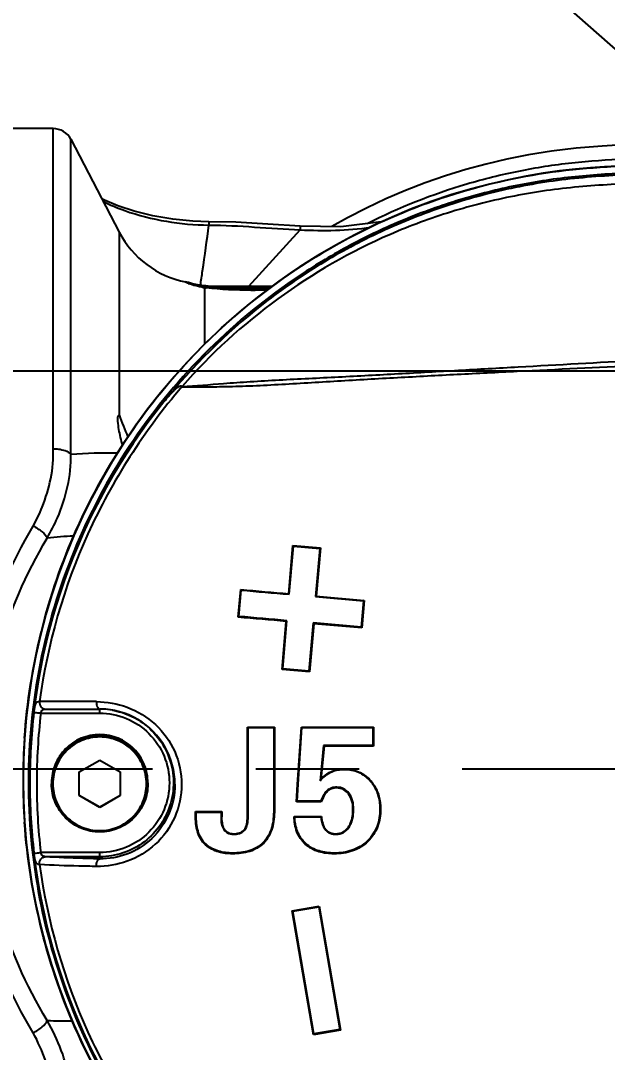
# Model space of a CAD drawing. Header units: millimetres. Extents: x 5828 to 6704, y 123 to 421.
# Drawn here: x 6376.467 to 6378.599, y 274.342 to 278.086 of the extents above; entities that cross this region are included whole.
import ezdxf
from ezdxf import colors
from ezdxf.entities.mleader import LeaderData, LeaderLine
from ezdxf.math import Vec2, Vec3

# ---------------------------------------------------------------- set-up
doc = ezdxf.new("R2010")
doc.units = ezdxf.units.MM
doc.linetypes.add('CENTER', pattern=[0.6, 0.375, -0.075, 0.075, -0.075])
for name, color, linetype in [('中心线', 7, 'Continuous'), ('外形图', 7, 'Continuous'), ('多重引线', 7, 'Continuous'), ('尺寸标注', 7, 'Continuous')]:
    doc.layers.add(name, color=color, linetype=linetype)
doc.styles.add('微软雅黑', font='msyh.ttc', dxfattribs={"height": 1.5})
doc.styles.add('思源黑', font='SourceHanSansCN-Normal.ttf')
doc.dimstyles.new('尺寸标注_1_20比例', dxfattribs={"dimtxt": 1.5, "dimasz": 1.25, "dimexe": 0.5, "dimexo": 0.4, "dimgap": 0.5, "dimtad": 1, "dimdec": 1, "dimlfac": 20, "dimdsep": 46, "dimtxsty": '微软雅黑', "dimcen": 0.09, "dimadec": 0, "dimazin": 0, "dimtp": 0.01, "dimtm": 0.01, "dimtfac": 1, "dimtdec": 1, "dimtofl": 0, "dimtmove": 0, "dimatfit": 3, "dimfxl": 1, "dimtolj": 1, "dimarcsym": 0})

# ---------------------------------------------------------------- blocks, each defined once
blk = doc.blocks.new('*D1080')
at = {"layer": 'Defpoints', "color": 0}
for p in [(6374.8045, 277.1443), (6379.9544, 273.8211), (6374.8045, 267.4484)]:
    blk.add_point(p, dxfattribs=at)
at = {"layer": '尺寸标注', "color": 0, "lineweight": -2}
for p, q in [((6374.8045, 276.7443), (6374.8045, 266.9484)), ((6379.9544, 273.4211), (6379.9544, 266.9484)), ((6378.7044, 267.4484), (6376.0545, 267.4484))]:
    blk.add_line(p, q, dxfattribs=at)
at = {"layer": '尺寸标注', "color": 0}
for points in [[(6376.0545, 267.6567), (6376.0545, 267.2401), (6374.8045, 267.4484)], [(6378.7044, 267.2401), (6378.7044, 267.6567), (6379.9544, 267.4484)]]:
    blk.add_solid(points, dxfattribs=at)
at = {"layer": '尺寸标注', "color": 0, "insert": (6377.2985, 268.72), "char_height": 1.5, "attachment_point": 5, "style": '微软雅黑'}
blk.add_mtext('\\A1;\\A1;{\\fAlibaba PuHuiTi 3.0 55 Regular|b0|i0|c134|p18;103}', dxfattribs=at)
blk = doc.blocks.new('*D1081')
at = {"layer": 'Defpoints', "color": 0}
for p in [(6374.8045, 284.7938), (6374.8045, 277.1443), (6378.7066, 275.3693)]:
    blk.add_point(p, dxfattribs=at)
at = {"layer": '尺寸标注', "color": 0, "lineweight": -2}
for p, q in [((6374.8045, 277.5443), (6374.8045, 285.2938)), ((6378.7066, 275.7693), (6378.7066, 285.2938)), ((6377.4566, 284.7938), (6376.0545, 284.7938))]:
    blk.add_line(p, q, dxfattribs=at)
at = {"layer": '尺寸标注', "color": 0}
for points in [[(6376.0545, 285.0021), (6376.0545, 284.5854), (6374.8045, 284.7938)], [(6377.4566, 284.5854), (6377.4566, 285.0021), (6378.7066, 284.7938)]]:
    blk.add_solid(points, dxfattribs=at)
at = {"layer": '尺寸标注', "color": 0, "insert": (6376.6778, 286.0654), "char_height": 1.5, "attachment_point": 5, "style": '微软雅黑'}
blk.add_mtext('\\A1;\\A1;{\\fAlibaba PuHuiTi 3.0 55 Regular|b0|i0|c134|p18;78}', dxfattribs=at)
blk = doc.blocks.new('*D1086')
at = {"layer": 'Defpoints', "color": 0}
for p in [(6374.8045, 277.1443), (6410.7045, 221.4555), (6410.7045, 217.572)]:
    blk.add_point(p, dxfattribs=at)
at = {"layer": '尺寸标注', "color": 0, "lineweight": -2}
for p, q in [((6374.8045, 276.7443), (6374.8045, 217.072)), ((6410.7045, 221.0555), (6410.7045, 217.072)), ((6376.0545, 217.572), (6409.4545, 217.572))]:
    blk.add_line(p, q, dxfattribs=at)
at = {"layer": '尺寸标注', "color": 0}
for points in [[(6376.0545, 217.7803), (6376.0545, 217.3636), (6374.8045, 217.572)], [(6409.4545, 217.3636), (6409.4545, 217.7803), (6410.7045, 217.572)]]:
    blk.add_solid(points, dxfattribs=at)
at = {"layer": '尺寸标注', "color": 0, "insert": (6392.7545, 218.8436), "char_height": 1.5, "attachment_point": 5, "style": '微软雅黑'}
blk.add_mtext('\\A1;\\A1;{\\fAlibaba PuHuiTi 3.0 55 Regular|b0|i0|c134|p18;718}', dxfattribs=at)
blk = doc.blocks.new('*D1152')
at = {"layer": 'Defpoints', "color": 0}
for p in [(6379.9545, 276.8145), (6368.7861, 273.8211), (6379.9545, 273.8211)]:
    blk.add_point(p, dxfattribs=at)
at = {"layer": '尺寸标注', "color": 0, "lineweight": -2}
for p, q in [((6368.7861, 278.0645), (6368.7861, 279.3145)), ((6379.5545, 276.8145), (6368.2861, 276.8145)), ((6379.5545, 273.8211), (6368.2861, 273.8211)), ((6368.7861, 272.5711), (6368.7861, 268.1946))]:
    blk.add_line(p, q, dxfattribs=at)
at = {"layer": '尺寸标注', "color": 0}
for points in [[(6368.5778, 278.0645), (6368.9944, 278.0645), (6368.7861, 276.8145)], [(6368.9944, 272.5711), (6368.5778, 272.5711), (6368.7861, 273.8211)]]:
    blk.add_solid(points, dxfattribs=at)
at = {"layer": '尺寸标注', "color": 0, "insert": (6367.5109, 269.7578), "char_height": 1.5, "attachment_point": 5, "rotation": 90, "style": '微软雅黑'}
blk.add_mtext('\\A1;\\A1;60', dxfattribs=at)

msp = doc.modelspace()

# ---------------------------------------------------------------- linework, layer by layer
at = {"layer": '中心线', "linetype": 'CENTER', "ltscale": 5}
msp.add_line((6415.9466, 275.3693), (6373.1881, 275.3693), dxfattribs=at)
at = {"layer": '外形图', "linetype": 'ByBlock'}
for p, q in [((6376.5856, 277.6943), (6376.2173, 277.6943)), ((6376.5856, 276.5326), (6376.5856, 277.6943)), ((6376.6498, 276.5131), (6376.6498, 277.6554)), ((6376.6498, 277.6554), (6376.8254, 277.3188)), ((6376.8254, 277.3188), (6376.8254, 276.6551)), ((6377.2964, 277.1225), (6377.4827, 277.3269)), ((6377.0651, 277.1377), (6377.0667, 277.1376)), ((6377.0768, 277.1352), (6377.0667, 277.1376)), ((6377.0878, 277.1324), (6377.0768, 277.1352)), ((6377.0801, 277.1319), (6377.0789, 277.1324)), ((6377.1344, 277.1242), (6377.1253, 277.1252)), ((6377.3045, 277.1226), (6377.1295, 277.1208)), ((6377.1295, 277.1208), (6377.1295, 277.1188)), ((6377.3777, 277.1196), (6377.1295, 277.1196)), ((6377.1376, 277.1176), (6377.1295, 277.1188)), ((6377.3762, 277.1185), (6377.1311, 277.1185)), ((6377.1398, 277.1237), (6377.1344, 277.1242)), ((6377.1357, 277.1171), (6377.1357, 276.912)), ((6377.1357, 277.1171), (6377.1414, 277.1171)), ((6377.1414, 277.1171), (6377.1376, 277.1176)), ((6377.1485, 277.123), (6377.1398, 277.1237)), ((6377.1409, 277.1172), (6377.3045, 277.1155)), ((6377.1638, 277.1218), (6377.1485, 277.123)), ((6377.172, 277.1212), (6377.1638, 277.1218)), ((6377.3807, 277.1218), (6377.3045, 277.1226)), ((6377.3045, 277.1155), (6377.3731, 277.1162)), ((6377.3045, 277.1079), (6377.3045, 277.1155)), ((6377.4409, 276.006), (6377.4562, 276.1811)), ((6377.4429, 276.0041), (6377.4582, 276.1791)), ((6377.4562, 276.1811), (6377.5559, 276.1723)), ((6377.4562, 276.1811), (6377.4582, 276.1791)), ((6377.4582, 276.1791), (6377.5535, 276.1708)), ((6377.5535, 276.1708), (6377.5382, 275.9957)), ((6377.5559, 276.1723), (6377.5406, 275.9973)), ((6377.5559, 276.1723), (6377.5535, 276.1708)), ((6377.2579, 275.9213), (6377.2666, 276.0214)), ((6377.2602, 275.9238), (6377.2686, 276.0194)), ((6377.2666, 276.0214), (6377.2686, 276.0194)), ((6377.4409, 276.006), (6377.4429, 276.0041)), ((6377.5406, 275.9973), (6377.5382, 275.9957)), ((6377.5382, 275.9957), (6377.7125, 275.9805)), ((6377.5406, 275.9973), (6377.7149, 275.982)), ((6377.7125, 275.9805), (6377.7041, 275.8848)), ((6377.7149, 275.982), (6377.7061, 275.882)), ((6377.7149, 275.982), (6377.7125, 275.9805)), ((6377.2579, 275.9213), (6377.2602, 275.9238)), ((6377.4169, 275.731), (6377.4322, 275.906)), ((6377.4192, 275.7334), (6377.4346, 275.9084)), ((6377.4322, 275.906), (6377.4346, 275.9084)), ((6377.5298, 275.9001), (6377.5145, 275.7251)), ((6377.5318, 275.8973), (6377.5165, 275.7223)), ((6377.5318, 275.8973), (6377.5298, 275.9001)), ((6377.7041, 275.8848), (6377.5298, 275.9001)), ((6377.7061, 275.882), (6377.5318, 275.8973)), ((6377.7061, 275.882), (6377.7041, 275.8848)), ((6377.4169, 275.731), (6377.4192, 275.7334)), ((6377.5165, 275.7223), (6377.4169, 275.731)), ((6377.5145, 275.7251), (6377.4192, 275.7334)), ((6377.5165, 275.7223), (6377.5145, 275.7251)), ((6376.5567, 275.5877), (6376.7545, 275.5877)), ((6376.7545, 275.573), (6376.7545, 275.5877)), ((6376.5404, 275.573), (6376.7545, 275.573)), ((6377.2912, 275.5223), (6377.3889, 275.5223)), ((6377.2912, 275.3143), (6377.2912, 275.5223)), ((6377.2912, 275.5223), (6377.2933, 275.5205)), ((6377.2933, 275.5205), (6377.3867, 275.5205)), ((6377.2933, 275.3148), (6377.2933, 275.5205)), ((6377.3889, 275.5223), (6377.3867, 275.5205)), ((6377.3867, 275.5205), (6377.3867, 275.3148)), ((6377.3889, 275.5223), (6377.3889, 275.3143)), ((6377.4733, 275.3143), (6377.487, 275.5223)), ((6377.4755, 275.3148), (6377.4891, 275.5205)), ((6377.487, 275.5223), (6377.749, 275.5223)), ((6377.487, 275.5223), (6377.4891, 275.5205)), ((6377.4891, 275.5205), (6377.7468, 275.5205)), ((6377.749, 275.5223), (6377.7468, 275.5205)), ((6377.7468, 275.5205), (6377.7468, 275.4553)), ((6377.749, 275.5223), (6377.749, 275.4527)), ((6377.5678, 275.4553), (6377.5547, 275.327)), ((6377.5697, 275.4527), (6377.5575, 275.3327)), ((6377.7468, 275.4553), (6377.5678, 275.4553)), ((6377.5697, 275.4527), (6377.5678, 275.4553)), ((6377.749, 275.4527), (6377.5697, 275.4527)), ((6377.749, 275.4527), (6377.7468, 275.4553)), ((6376.68, 275.3595), (6376.7545, 275.4025)), ((6376.7545, 275.4025), (6376.829, 275.3595)), ((6376.68, 275.2735), (6376.68, 275.3595)), ((6376.829, 275.3595), (6376.829, 275.2735)), ((6377.5963, 275.3616), (6377.5973, 275.36)), ((6377.6437, 275.3706), (6377.6437, 275.3688)), ((6376.5795, 275.32), (6376.5795, 275.3166)), ((6376.9295, 275.32), (6376.9295, 275.3166)), ((6377.7373, 275.3292), (6377.7357, 275.3281)), ((6377.2912, 275.3143), (6377.2933, 275.3148)), ((6377.2912, 275.1961), (6377.2912, 275.3143)), ((6377.2933, 275.1965), (6377.2933, 275.3148)), ((6377.3889, 275.3143), (6377.3867, 275.3148)), ((6377.3867, 275.3148), (6377.3867, 275.2222)), ((6377.3889, 275.3143), (6377.3889, 275.2218)), ((6377.4691, 275.2506), (6377.4733, 275.3143)), ((6377.4715, 275.2532), (6377.4755, 275.3148)), ((6377.5813, 275.2891), (6377.5798, 275.2911)), ((6377.6161, 275.3014), (6377.6161, 275.304)), ((6377.6579, 275.2802), (6377.6597, 275.282)), ((6376.68, 275.2753), (6376.7545, 275.2323)), ((6376.7545, 275.2305), (6376.68, 275.2735)), ((6376.7545, 275.2323), (6376.829, 275.2753)), ((6376.829, 275.2735), (6376.7545, 275.2305)), ((6377.4691, 275.2506), (6377.4715, 275.2532)), ((6377.5588, 275.2506), (6377.4691, 275.2506)), ((6377.5573, 275.2532), (6377.4715, 275.2532)), ((6376.7545, 275.2305), (6376.7545, 275.2323)), ((6377.1025, 275.2155), (6377.1981, 275.2155)), ((6377.1025, 275.2014), (6377.1025, 275.2155)), ((6377.1025, 275.2155), (6377.1047, 275.2138)), ((6377.1047, 275.2019), (6377.1047, 275.2138)), ((6377.1047, 275.2138), (6377.1958, 275.2138)), ((6377.1958, 275.2138), (6377.1953, 275.2001)), ((6377.1981, 275.2155), (6377.1958, 275.2138)), ((6377.1981, 275.2155), (6377.1975, 275.1995)), ((6377.3889, 275.2218), (6377.3867, 275.2222)), ((6377.6744, 275.2249), (6377.6766, 275.2253)), ((6377.7747, 275.2249), (6377.7725, 275.2253)), ((6377.1025, 275.2014), (6377.1047, 275.2019)), ((6377.1975, 275.1995), (6377.1953, 275.2001)), ((6377.2912, 275.1961), (6377.2933, 275.1965)), ((6377.4607, 275.198), (6377.5597, 275.198)), ((6377.4629, 275.1962), (6377.5578, 275.1962)), ((6377.2398, 275.1353), (6377.2398, 275.1336)), ((6377.2792, 275.1495), (6377.2808, 275.1485)), ((6377.5757, 275.1503), (6377.574, 275.1494)), ((6377.6136, 275.1353), (6377.6136, 275.1335)), ((6377.6577, 275.1592), (6377.6595, 275.1584)), ((6377.1392, 275.0949), (6377.1406, 275.097)), ((6377.3501, 275.1014), (6377.3486, 275.1034)), ((6377.5014, 275.0974), (6377.5029, 275.0995)), ((6377.7283, 275.1071), (6377.7268, 275.1091)), ((6376.7545, 275.067), (6376.5404, 275.067)), ((6376.7545, 275.0442), (6376.7545, 275.067)), ((6377.2373, 275.0626), (6377.2372, 275.0652)), ((6377.6064, 275.0626), (6377.6064, 275.0652)), ((6376.7545, 275.0518), (6376.5567, 275.0518)), ((6377.4537, 274.8555), (6377.5522, 274.8724)), ((6377.4562, 274.8541), (6377.5504, 274.8703)), ((6377.5522, 274.8724), (6377.5504, 274.8703)), ((6377.5504, 274.8703), (6377.6269, 274.4248)), ((6377.5522, 274.8724), (6377.6294, 274.4226)), ((6377.5309, 274.4057), (6377.4537, 274.8555)), ((6377.4537, 274.8555), (6377.4562, 274.8541)), ((6377.5326, 274.4087), (6377.4562, 274.8541)), ((6377.6294, 274.4226), (6377.5309, 274.4057)), ((6377.6269, 274.4248), (6377.5326, 274.4087)), ((6377.6294, 274.4226), (6377.6269, 274.4248)), ((6377.5309, 274.4057), (6377.5326, 274.4087))]:
    msp.add_line(p, q, dxfattribs=at)
for points in [[(6378.7812, 277.6443), (6378.5796, 277.6306), (6378.4854, 277.6229), (6378.3959, 277.6123), (6378.3118, 277.5988), (6378.233, 277.5832), (6378.158, 277.5656), (6378.0842, 277.5455), (6378.0105, 277.5227), (6377.9373, 277.4972), (6377.8651, 277.4692), (6377.794, 277.4388), (6377.724, 277.4059), (6377.6551, 277.3705), (6377.5978, 277.3385)], [(6378.6361, 277.5583), (6378.5881, 277.5553), (6378.5367, 277.5515), (6378.4823, 277.5467), (6378.4251, 277.5404), (6378.3655, 277.532), (6378.3035, 277.5215), (6378.2389, 277.5087), (6378.1715, 277.4932), (6378.1016, 277.4748), (6378.0301, 277.4534), (6377.9581, 277.4292), (6377.8868, 277.4025), (6377.8164, 277.3734), (6377.7472, 277.3418), (6377.679, 277.308), (6377.6121, 277.2718), (6377.5464, 277.2334), (6377.482, 277.1927), (6377.4191, 277.1499), (6377.3576, 277.1049), (6377.2978, 277.0579), (6377.2396, 277.0088), (6377.1831, 276.9578), (6377.1284, 276.9049), (6377.0755, 276.8502), (6377.0245, 276.7937), (6376.9754, 276.7354), (6376.9284, 276.6755), (6376.8834, 276.6141), (6376.8406, 276.5511), (6376.8, 276.4867), (6376.7616, 276.4211), (6376.7255, 276.3542), (6376.6917, 276.2862), (6376.6603, 276.217), (6376.6313, 276.1468), (6376.6046, 276.0756), (6376.5804, 276.0034), (6376.5586, 275.9303), (6376.5393, 275.8564), (6376.5225, 275.7819), (6376.5083, 275.7068), (6376.4966, 275.6313), (6376.4876, 275.5556), (6376.4811, 275.4798), (6376.4772, 275.4041), (6376.476, 275.3297)], [(6377.1511, 277.3565), (6377.0931, 277.3583), (6377.0203, 277.3652), (6376.947, 277.3777), (6376.8793, 277.3948), (6376.8209, 277.4142), (6376.7717, 277.4347), (6376.7625, 277.4393)], [(6377.4831, 277.3399), (6377.3646, 277.3477), (6377.2485, 277.3544), (6377.1511, 277.3565)], [(6377.7792, 277.3564), (6377.7766, 277.3558), (6377.6307, 277.3381), (6377.4831, 277.3399)], [(6377.1295, 277.1188), (6377.1222, 277.12), (6377.1156, 277.1214), (6377.1097, 277.1227), (6377.1044, 277.1241), (6377.0996, 277.1254), (6377.0954, 277.1266), (6377.0917, 277.1278), (6377.0885, 277.1288), (6377.0858, 277.1298), (6377.0834, 277.1306), (6377.0816, 277.1314), (6377.0801, 277.1319)], [(6377.1253, 277.1252), (6377.1171, 277.1264), (6377.1099, 277.1276), (6377.1034, 277.1289), (6377.0976, 277.1301), (6377.0924, 277.1313), (6377.0878, 277.1324)], [(6377.3139, 277.108), (6377.2989, 277.1079), (6377.2836, 277.1081), (6377.2682, 277.1084), (6377.2528, 277.1088), (6377.2374, 277.1095), (6377.222, 277.1102), (6377.2068, 277.1112), (6377.1918, 277.1123), (6377.1772, 277.1135), (6377.163, 277.1148), (6377.1493, 277.1162), (6377.1414, 277.1171)], [(6377.3634, 277.1091), (6377.3573, 277.1089), (6377.3432, 277.1084), (6377.3287, 277.1081), (6377.3139, 277.108)], [(6376.476, 275.3297), (6376.4773, 275.2552), (6376.4811, 275.1795), (6376.4876, 275.1037), (6376.4966, 275.028), (6376.5083, 274.9525), (6376.5225, 274.8775), (6376.5393, 274.8029), (6376.5586, 274.729), (6376.5804, 274.656), (6376.6047, 274.5837), (6376.6314, 274.5124), (6376.6605, 274.4421), (6376.692, 274.3728), (6376.7259, 274.3046)]]:
    msp.add_lwpolyline(points, dxfattribs=at)
for centre, radius, start, end in [((6376.5856, 277.622), 0.0723, 27.5528, 90), ((6377.1357, 277.4807), 0.35, 207.5528, 258.6303), ((6377.1512, 277.3221), 0.2041, 248.7238, 249.0748), ((6377.1526, 277.3258), 0.2081, 249.0741, 249.2086), ((6377.1537, 277.3287), 0.2111, 249.2089, 249.4473), ((6377.1874, 277.4457), 0.3302, 259.7578, 259.8867), ((6377.1713, 277.3801), 0.2655, 260.8338, 262.2988), ((6377.2904, 278.4243), 1.3164, 263.2528, 263.4843), ((6378.704, 275.3204), 2.2039, 141.1644, 179.9966), ((6376.7765, 274.1735), 2.0456, 93.2718, 95.9656), ((6376.433, 232.5497), 43.066, 89.58809, 89.86301), ((6376.5568, 275.5608), 0.0269, 90.0033, 90.2446), ((6376.7544, 275.3147), 0.273, 59.4692, 89.9826), ((6376.7545, 275.3196), 0.2681, 86.8838, 89.9996), ((6376.7545, 275.3198), 0.268, 79.8905, 86.8836), ((6378.6936, 275.32), 2.193, 173.2886, 179.9891), ((6378.6945, 275.3196), 2.1689, 173.2907, 179.9885), ((6376.7545, 275.3147), 0.2729, 0.0108, 59.4879), ((6378.6891, 275.3296), 2.213, 176.0336, 179.9961), ((6378.6891, 275.3299), 2.2131, 180.0041, 183.9573), ((6378.7042, 275.3207), 2.204, 180.0041, 218.834), ((6378.6938, 275.3208), 2.1931, 180.011, 186.7111), ((6378.6946, 275.3205), 2.1691, 180.0116, 186.7091), ((6377.9167, 275.1516), 0.4022, 153.2484, 154.1574), ((6377.6315, 275.2339), 0.1405, 35.1487, 42.1272), ((6377.6317, 275.2336), 0.1425, 34.5231, 42.1307), ((6378.4583, 275.7619), 1.0347, 209.4452, 209.6125), ((6377.8189, 275.6583), 0.5833, 232.1105, 232.392), ((6377.9332, 274.7824), 0.5588, 131.9467, 132.2152), ((6376.6175, 276.4492), 1.9927, 268.4576, 271.0593)]:
    msp.add_arc(centre, radius, start, end, dxfattribs=at)
for points, knots in [([(6388.9515, 277.8902), (6388.3799, 277.8842), (6387.2366, 277.8696), (6385.8077, 277.8421), (6384.6647, 277.8132), (6383.8076, 277.7877), (6382.9506, 277.7581), (6382.0937, 277.7239), (6381.3799, 277.6913), (6380.8089, 277.6627), (6380.3807, 277.6398), (6379.9527, 277.6156), (6379.5247, 277.59), (6379.1681, 277.5672), (6378.8829, 277.5486), (6378.6691, 277.5334), (6378.455, 277.5205), (6378.2431, 277.4857), (6378.0356, 277.4309), (6377.8344, 277.3562), (6377.6413, 277.2623), (6377.3975, 277.1129), (6377.1216, 276.8829), (6376.8503, 276.5482), (6376.582, 276.0426), (6376.4387, 275.3268), (6376.5791, 274.6104), (6376.8454, 274.1037), (6377.1153, 273.7679), (6377.3903, 273.5367), (6377.6335, 273.3864), (6377.8261, 273.2917), (6378.027, 273.2162), (6378.2343, 273.1606), (6378.4461, 273.1248), (6378.6601, 273.1114), (6378.874, 273.0965), (6379.1592, 273.0778), (6379.5158, 273.055), (6379.9438, 273.0293), (6380.3718, 273.0051), (6380.8, 272.9822), (6381.3709, 272.9535), (6382.0848, 272.9209), (6382.9416, 272.8867), (6383.7986, 272.857), (6384.6558, 272.8314), (6385.7988, 272.8025), (6387.2277, 272.775), (6388.371, 272.7603), (6388.9426, 272.7543)], [0, 0, 0, 0, 0.062536, 0.125072, 0.15634, 0.187608, 0.218876, 0.250144, 0.281412, 0.297046, 0.31268, 0.328314, 0.343948, 0.359582, 0.367399, 0.375216, 0.383032, 0.390847, 0.398661, 0.406475, 0.414289, 0.422103, 0.437713, 0.453322, 0.46893, 0.5, 0.53107, 0.546679, 0.562288, 0.577897, 0.585711, 0.593525, 0.601339, 0.609153, 0.616968, 0.624784, 0.632601, 0.640418, 0.656052, 0.671686, 0.68732, 0.702954, 0.718588, 0.749856, 0.781124, 0.812392, 0.84366, 0.874928, 0.937464, 1, 1, 1, 1]), ([(6377.7255, 277.3499), (6377.8414, 277.4084), (6378.0237, 277.4807), (6378.2761, 277.5432), (6378.4691, 277.5731), (6378.6637, 277.585), (6378.8582, 277.5987), (6379.0528, 277.6115), (6379.1825, 277.6199), (6379.2474, 277.6241)], [0, 0, 0, 0, 0.249774, 0.374789, 0.499802, 0.624847, 0.749898, 0.874949, 1, 1, 1, 1]), ([(6378.4969, 277.548), (6378.5643, 277.5543), (6378.6978, 277.5621), (6378.8312, 277.5696), (6378.897, 277.5727)], [0, 0, 0, 0, 0.507039, 1, 1, 1, 1]), ([(6376.4813, 275.4826), (6376.4904, 275.613), (6376.5315, 275.8725), (6376.6599, 276.2448), (6376.852, 276.5888), (6377.1012, 276.8938), (6377.4, 277.1504), (6377.7393, 277.3508), (6378.1082, 277.4886), (6378.3668, 277.536), (6378.4969, 277.548)], [0, 0, 0, 0, 0.124994, 0.249984, 0.37498, 0.499979, 0.624981, 0.749986, 0.874993, 1, 1, 1, 1]), ([(6378.7275, 277.5317), (6378.6861, 277.5289), (6378.6033, 277.5234), (6378.4377, 277.5115), (6378.2325, 277.4784), (6377.9922, 277.4115), (6377.7611, 277.3178), (6377.5419, 277.1986), (6377.2698, 277.0083), (6377.0911, 276.8315), (6376.9873, 276.7024)], [0, 0, 0, 0, 0.062553, 0.125105, 0.250148, 0.375193, 0.500239, 0.625282, 0.750323, 1, 1, 1, 1]), ([(6378.73, 277.4988), (6378.6515, 277.4933), (6378.5335, 277.4879), (6378.377, 277.4703), (6378.2218, 277.4439), (6378.0305, 277.3963), (6377.7349, 277.2872), (6377.3909, 277.0906), (6377.1571, 276.8762), (6377.0534, 276.7582)], [0, 0, 0, 0, 0.125141, 0.187706, 0.25027, 0.375354, 0.500436, 0.750216, 1, 1, 1, 1]), ([(6376.7658, 277.4307), (6376.7917, 277.4177), (6376.9141, 277.3666), (6377.0481, 277.3452), (6377.1514, 277.3443)], [0, 0, 0, 0, 0.219616, 1, 1, 1, 1]), ([(6377.1203, 277.1258), (6377.123, 277.1432), (6377.1339, 277.216), (6377.1437, 277.2889), (6377.1514, 277.3443)], [0, 0, 0, 0, 0.239787, 1, 1, 1, 1]), ([(6377.1511, 277.3565), (6377.1521, 277.3565), (6377.15, 277.3499), (6377.1514, 277.3473), (6377.1514, 277.3443)], [0, 0, 0, 0, 0.255539, 1, 1, 1, 1]), ([(6377.4831, 277.3399), (6377.4838, 277.3391), (6377.4818, 277.3341), (6377.4828, 277.3302), (6377.4827, 277.3269)], [0, 0, 0, 0, 0.24538, 1, 1, 1, 1]), ([(6377.0772, 277.1319), (6377.0741, 277.1331), (6377.0712, 277.1354), (6377.0651, 277.1365), (6377.0651, 277.1377)], [0, 0, 0, 0, 0.734807, 1, 1, 1, 1]), ([(6377.0795, 277.1323), (6377.0795, 277.1325), (6377.0812, 277.1321), (6377.0818, 277.132), (6377.0825, 277.1318)], [0, 0, 0, 0, 0.246914, 1, 1, 1, 1]), ([(6377.0796, 277.1321), (6377.0796, 277.1322), (6377.0795, 277.1322), (6377.0795, 277.1323), (6377.0795, 277.1323)], [0, 0, 0, 0, 0.619415, 1, 1, 1, 1]), ([(6377.129, 277.118), (6377.1238, 277.1189), (6377.107, 277.1221), (6377.0906, 277.1269), (6377.0796, 277.131)], [0, 0, 0, 0, 0.310729, 1, 1, 1, 1]), ([(6377.0825, 277.1318), (6377.0847, 277.1313), (6377.0999, 277.127), (6377.1153, 277.1232), (6377.1287, 277.1207)], [0, 0, 0, 0, 0.141893, 1, 1, 1, 1]), ([(6377.1398, 277.1239), (6377.1405, 277.1239), (6377.1417, 277.1239), (6377.1429, 277.1237), (6377.1435, 277.1236)], [0, 0, 0, 0, 0.502008, 1, 1, 1, 1]), ([(6377.3628, 277.1084), (6377.3432, 277.1076), (6377.2692, 277.1062), (6377.195, 277.1103), (6377.141, 277.1164)], [0, 0, 0, 0, 0.26556, 1, 1, 1, 1]), ([(6377.1435, 277.1236), (6377.1444, 277.1234), (6377.1462, 277.1228), (6377.1478, 277.1218), (6377.1486, 277.1212)], [0, 0, 0, 0, 0.490319, 1, 1, 1, 1]), ([(6377.0534, 276.7582), (6377.1038, 276.7609), (6377.1864, 276.7681), (6377.3039, 276.7766), (6377.443, 276.7844), (6377.6224, 276.793), (6377.8395, 276.805), (6378.0572, 276.8172), (6378.3474, 276.8337), (6378.5651, 276.8459), (6378.7103, 276.8533)], [0, 0, 0, 0, 0.09122, 0.149884, 0.212857, 0.343147, 0.47449, 0.605872, 0.737238, 1, 1, 1, 1]), ([(6377.0529, 276.7573), (6377.0746, 276.7572), (6377.1238, 276.7575), (6377.2053, 276.7576), (6377.3001, 276.7603), (6377.4393, 276.7677), (6377.6186, 276.7789), (6377.8358, 276.7911), (6378.0534, 276.8028), (6378.3437, 276.8176), (6378.5615, 276.8281), (6378.7066, 276.8354)], [0, 0, 0, 0, 0.039348, 0.089089, 0.147769, 0.211049, 0.341731, 0.473358, 0.605022, 0.736672, 1, 1, 1, 1]), ([(6377.0529, 276.7573), (6376.9158, 276.5967), (6376.6833, 276.2369), (6376.5647, 275.8246), (6376.536, 275.6156)], [0, 0, 0, 0, 0.500061, 1, 1, 1, 1]), ([(6377.0529, 276.7573), (6377.0516, 276.7613), (6377.0392, 276.7572), (6377.0316, 276.7506), (6377.0226, 276.7425), (6377.0139, 276.7333), (6377.0019, 276.7199), (6376.9932, 276.7095), (6376.9873, 276.7025)], [0, 0, 0, 0, 0.144093, 0.258696, 0.393656, 0.539465, 0.691049, 1, 1, 1, 1]), ([(6376.8254, 276.6551), (6376.8178, 276.6537), (6376.8194, 276.6269), (6376.824, 276.5949), (6376.8313, 276.5634), (6376.8361, 276.544)], [0, 0, 0, 0, 0.20426, 0.472679, 1, 1, 1, 1]), ([(6376.5128, 276.2519), (6376.5248, 276.274), (6376.5668, 276.3616), (6376.5885, 276.4606), (6376.5856, 276.5326)], [0, 0, 0, 0, 0.259184, 1, 1, 1, 1]), ([(6376.5856, 276.5326), (6376.5921, 276.5326), (6376.6144, 276.531), (6376.6382, 276.5243), (6376.6498, 276.5131)], [0, 0, 0, 0, 0.288191, 1, 1, 1, 1]), ([(6376.5639, 276.208), (6376.5775, 276.2319), (6376.6256, 276.3266), (6376.6512, 276.4343), (6376.6498, 276.5131)], [0, 0, 0, 0, 0.258932, 1, 1, 1, 1]), ([(6376.2567, 275.3287), (6376.2566, 275.4924), (6376.3023, 275.8162), (6376.4325, 276.1152), (6376.5128, 276.2519)], [0, 0, 0, 0, 0.507851, 1, 1, 1, 1]), ([(6376.5128, 276.2519), (6376.5247, 276.2462), (6376.5436, 276.234), (6376.5607, 276.217), (6376.5639, 276.208)], [0, 0, 0, 0, 0.577565, 1, 1, 1, 1]), ([(6376.3189, 275.3295), (6376.3191, 275.4852), (6376.3629, 275.7934), (6376.4867, 276.0782), (6376.5639, 276.208)], [0, 0, 0, 0, 0.507776, 1, 1, 1, 1]), ([(6376.5157, 275.5763), (6376.5164, 275.5822), (6376.5179, 275.5926), (6376.5211, 275.6057), (6376.5272, 275.6148), (6376.5334, 275.6159), (6376.536, 275.6156)], [0, 0, 0, 0, 0.367817, 0.649134, 0.837533, 1, 1, 1, 1]), ([(6376.536, 275.6156), (6376.5351, 275.6089), (6376.5378, 275.595), (6376.5507, 275.5877), (6376.5567, 275.5877)], [0, 0, 0, 0, 0.527404, 1, 1, 1, 1]), ([(6376.7426, 275.6146), (6376.7425, 275.6112), (6376.743, 275.6046), (6376.7453, 275.595), (6376.7505, 275.5877), (6376.7545, 275.5877)], [0, 0, 0, 0, 0.326391, 0.619141, 1, 1, 1, 1]), ([(6376.7426, 275.6146), (6376.7804, 275.6143), (6376.8587, 275.6005), (6376.9625, 275.5378), (6377.0349, 275.4367), (6377.0519, 275.3548), (6377.0519, 275.3144)], [0, 0, 0, 0, 0.237957, 0.490077, 0.744934, 1, 1, 1, 1]), ([(6376.5404, 275.573), (6376.5417, 275.5771), (6376.5446, 275.5853), (6376.5531, 275.5877), (6376.5567, 275.5877)], [0, 0, 0, 0, 0.546768, 1, 1, 1, 1]), ([(6376.5157, 275.5763), (6376.5183, 275.5755), (6376.5267, 275.5749), (6376.5348, 275.5736), (6376.5404, 275.573)], [0, 0, 0, 0, 0.327086, 1, 1, 1, 1]), ([(6376.7545, 275.573), (6376.7874, 275.573), (6376.8539, 275.5598), (6376.938, 275.5036), (6376.9943, 275.4193), (6377.0141, 275.32), (6376.9943, 275.2207), (6376.938, 275.1365), (6376.8539, 275.0802), (6376.7874, 275.067), (6376.7545, 275.067)], [0, 0, 0, 0, 0.125009, 0.250012, 0.375009, 0.5, 0.624991, 0.749988, 0.874991, 1, 1, 1, 1]), ([(6376.8928, 275.5493), (6376.9175, 275.5344), (6376.9625, 275.4962), (6377.0079, 275.4206), (6377.0269, 275.3344), (6377.0173, 275.2467), (6376.9802, 275.1667), (6376.9195, 275.1026), (6376.8416, 275.0613), (6376.7834, 275.0518), (6376.7545, 275.0518)], [0, 0, 0, 0, 0.125003, 0.25, 0.374993, 0.499986, 0.624981, 0.749982, 0.874989, 1, 1, 1, 1]), ([(6376.7545, 275.495), (6376.7317, 275.495), (6376.6857, 275.4859), (6376.6275, 275.4469), (6376.5886, 275.3888), (6376.5795, 275.3428), (6376.5795, 275.32)], [0, 0, 0, 0, 0.250018, 0.500025, 0.750018, 1, 1, 1, 1]), ([(6376.7545, 275.4916), (6376.7317, 275.4916), (6376.6857, 275.4825), (6376.6275, 275.4435), (6376.5886, 275.3854), (6376.5795, 275.3394), (6376.5795, 275.3166)], [0, 0, 0, 0, 0.250018, 0.500025, 0.750018, 1, 1, 1, 1]), ([(6376.7545, 275.4865), (6376.7324, 275.4865), (6376.6877, 275.4777), (6376.6312, 275.4398), (6376.5933, 275.3833), (6376.5801, 275.3165), (6376.5933, 275.2498), (6376.6312, 275.1932), (6376.6877, 275.1554), (6376.7324, 275.1466), (6376.7545, 275.1466)], [0, 0, 0, 0, 0.125009, 0.250012, 0.375009, 0.5, 0.624991, 0.749988, 0.874991, 1, 1, 1, 1]), ([(6376.9295, 275.32), (6376.9295, 275.3428), (6376.9204, 275.3888), (6376.8814, 275.4469), (6376.8233, 275.4859), (6376.7773, 275.495), (6376.7545, 275.495)], [0, 0, 0, 0, 0.249982, 0.499975, 0.749982, 1, 1, 1, 1]), ([(6376.9295, 275.3166), (6376.9295, 275.3394), (6376.9204, 275.3854), (6376.8814, 275.4435), (6376.8233, 275.4825), (6376.7773, 275.4916), (6376.7545, 275.4916)], [0, 0, 0, 0, 0.249982, 0.499975, 0.749982, 1, 1, 1, 1]), ([(6376.7545, 275.1466), (6376.7766, 275.1466), (6376.8213, 275.1554), (6376.8778, 275.1932), (6376.9156, 275.2498), (6376.9289, 275.3165), (6376.9156, 275.3833), (6376.8778, 275.4398), (6376.8213, 275.4777), (6376.7766, 275.4865), (6376.7545, 275.4865)], [0, 0, 0, 0, 0.125009, 0.250012, 0.375009, 0.5, 0.624991, 0.749988, 0.874991, 1, 1, 1, 1]), ([(6377.5575, 275.3327), (6377.5604, 275.3356), (6377.572, 275.3469), (6377.5854, 275.3566), (6377.5963, 275.3616)], [0, 0, 0, 0, 0.254684, 1, 1, 1, 1]), ([(6377.5963, 275.3616), (6377.6072, 275.3666), (6377.6235, 275.37), (6377.6395, 275.3706), (6377.6437, 275.3706)], [0, 0, 0, 0, 0.743149, 1, 1, 1, 1]), ([(6377.6437, 275.3706), (6377.6611, 275.3706), (6377.6967, 275.3643), (6377.7255, 275.3422), (6377.7373, 275.3292)], [0, 0, 0, 0, 0.496838, 1, 1, 1, 1]), ([(6377.6437, 275.3688), (6377.6609, 275.3688), (6377.6959, 275.3626), (6377.7242, 275.3409), (6377.7357, 275.3281)], [0, 0, 0, 0, 0.500049, 1, 1, 1, 1]), ([(6376.5128, 274.4123), (6376.4323, 274.5472), (6376.3019, 274.8438), (6376.2566, 275.1657), (6376.2567, 275.3287)], [0, 0, 0, 0, 0.49071, 1, 1, 1, 1]), ([(6376.5639, 274.4573), (6376.4866, 274.5853), (6376.3625, 274.868), (6376.3191, 275.1743), (6376.3189, 275.3295)], [0, 0, 0, 0, 0.490793, 1, 1, 1, 1]), ([(6376.5007, 275.3204), (6376.5006, 275.3204), (6376.5004, 275.3205), (6376.5002, 275.3205), (6376.5001, 275.3205)], [0, 0, 0, 0, 0.577942, 1, 1, 1, 1]), ([(6376.7545, 275.1416), (6376.7317, 275.1416), (6376.6857, 275.1507), (6376.6275, 275.1897), (6376.5886, 275.2478), (6376.5795, 275.2939), (6376.5795, 275.3166)], [0, 0, 0, 0, 0.250017, 0.500024, 0.750017, 1, 1, 1, 1]), ([(6376.9295, 275.3166), (6376.9295, 275.2939), (6376.9204, 275.2478), (6376.8814, 275.1897), (6376.8233, 275.1507), (6376.7773, 275.1416), (6376.7545, 275.1416)], [0, 0, 0, 0, 0.249983, 0.499976, 0.749983, 1, 1, 1, 1]), ([(6377.0519, 275.3144), (6377.0519, 275.2739), (6377.0349, 275.1921), (6376.9625, 275.0912), (6376.8587, 275.029), (6376.7803, 275.0162), (6376.7426, 275.0166)], [0, 0, 0, 0, 0.255416, 0.510346, 0.762177, 1, 1, 1, 1]), ([(6377.0275, 275.3148), (6377.0275, 275.2785), (6377.0126, 275.205), (6376.9493, 275.1136), (6376.858, 275.0556), (6376.7879, 275.0435), (6376.7545, 275.0442)], [0, 0, 0, 0, 0.25635, 0.51216, 0.764326, 1, 1, 1, 1]), ([(6377.5813, 275.2891), (6377.5788, 275.2866), (6377.5693, 275.275), (6377.5629, 275.2612), (6377.5588, 275.2506)], [0, 0, 0, 0, 0.237887, 1, 1, 1, 1]), ([(6377.6161, 275.304), (6377.6095, 275.304), (6377.5963, 275.3026), (6377.5844, 275.2957), (6377.5798, 275.2911)], [0, 0, 0, 0, 0.501365, 1, 1, 1, 1]), ([(6377.6161, 275.3014), (6377.6095, 275.3014), (6377.5968, 275.3), (6377.5855, 275.2933), (6377.5813, 275.2891)], [0, 0, 0, 0, 0.524398, 1, 1, 1, 1]), ([(6377.6597, 275.282), (6377.6545, 275.2886), (6377.6416, 275.3003), (6377.6245, 275.304), (6377.6161, 275.304)], [0, 0, 0, 0, 0.500347, 1, 1, 1, 1]), ([(6377.6579, 275.2802), (6377.653, 275.2865), (6377.6406, 275.2978), (6377.6242, 275.3014), (6377.6161, 275.3014)], [0, 0, 0, 0, 0.497942, 1, 1, 1, 1]), ([(6377.6744, 275.2249), (6377.6744, 275.2349), (6377.6724, 275.2546), (6377.6637, 275.2727), (6377.6579, 275.2802)], [0, 0, 0, 0, 0.514115, 1, 1, 1, 1]), ([(6377.6766, 275.2253), (6377.6766, 275.2353), (6377.6745, 275.2555), (6377.6658, 275.2741), (6377.6597, 275.282)], [0, 0, 0, 0, 0.500803, 1, 1, 1, 1]), ([(6377.7464, 275.3148), (6377.7554, 275.3019), (6377.7689, 275.2727), (6377.7725, 275.2411), (6377.7725, 275.2253)], [0, 0, 0, 0, 0.499586, 1, 1, 1, 1]), ([(6377.749, 275.3143), (6377.7487, 275.3142), (6377.7484, 275.3138), (6377.7477, 275.3138), (6377.7475, 275.3133), (6377.7469, 275.3142), (6377.7466, 275.3145), (6377.7464, 275.3148)], [0, 0, 0, 0, 0.283422, 0.42871, 0.505606, 0.671794, 1, 1, 1, 1]), ([(6377.749, 275.3143), (6377.7578, 275.3015), (6377.7712, 275.2723), (6377.7747, 275.2407), (6377.7747, 275.2249)], [0, 0, 0, 0, 0.495897, 1, 1, 1, 1]), ([(6377.3867, 275.2222), (6377.3867, 275.2009), (6377.3833, 275.1584), (6377.3635, 275.1183), (6377.3486, 275.1034)], [0, 0, 0, 0, 0.502031, 1, 1, 1, 1]), ([(6377.3889, 275.2218), (6377.3889, 275.1995), (6377.3852, 275.1562), (6377.3647, 275.1161), (6377.3501, 275.1014)], [0, 0, 0, 0, 0.518592, 1, 1, 1, 1]), ([(6377.6577, 275.1592), (6377.6609, 275.1638), (6377.6717, 275.1841), (6377.6744, 275.2076), (6377.6744, 275.2249)], [0, 0, 0, 0, 0.244057, 1, 1, 1, 1]), ([(6377.6595, 275.1584), (6377.6628, 275.1632), (6377.6738, 275.1839), (6377.6766, 275.2079), (6377.6766, 275.2253)], [0, 0, 0, 0, 0.250837, 1, 1, 1, 1]), ([(6377.7725, 275.2253), (6377.7725, 275.204), (6377.7665, 275.1608), (6377.742, 275.1239), (6377.7268, 275.1091)], [0, 0, 0, 0, 0.500684, 1, 1, 1, 1]), ([(6377.7747, 275.2249), (6377.7747, 275.2032), (6377.7685, 275.1594), (6377.7437, 275.122), (6377.7283, 275.1071)], [0, 0, 0, 0, 0.502374, 1, 1, 1, 1]), ([(6378.5611, 273.1061), (6378.5278, 273.1086), (6378.4613, 273.1141), (6378.3289, 273.1317), (6378.0998, 273.1779), (6377.783, 273.2878), (6377.4328, 273.4854), (6377.1235, 273.7424), (6376.8652, 274.0506), (6376.666, 274.3999), (6376.5329, 274.7792), (6376.4905, 275.0441), (6376.4813, 275.1771)], [0, 0, 0, 0, 0.031287, 0.062574, 0.125133, 0.250122, 0.375109, 0.500093, 0.625074, 0.750051, 0.875026, 1, 1, 1, 1]), ([(6377.1392, 275.0949), (6377.1321, 275.1011), (6377.12, 275.1161), (6377.1052, 275.1521), (6377.1025, 275.1817), (6377.1025, 275.2014)], [0, 0, 0, 0, 0.243554, 0.488745, 1, 1, 1, 1]), ([(6377.1406, 275.097), (6377.1335, 275.1033), (6377.1214, 275.1184), (6377.1072, 275.154), (6377.1047, 275.1829), (6377.1047, 275.2019)], [0, 0, 0, 0, 0.249806, 0.500028, 1, 1, 1, 1]), ([(6377.1953, 275.2001), (6377.195, 275.1925), (6377.1954, 275.1773), (6377.2009, 275.1549), (6377.2166, 275.1367), (6377.2322, 275.1336), (6377.2398, 275.1336)], [0, 0, 0, 0, 0.251575, 0.502377, 0.750888, 1, 1, 1, 1]), ([(6377.1975, 275.1995), (6377.1971, 275.1913), (6377.1977, 275.1754), (6377.204, 275.1532), (6377.2195, 275.1377), (6377.2332, 275.1353), (6377.2398, 275.1353)], [0, 0, 0, 0, 0.285434, 0.54497, 0.77534, 1, 1, 1, 1]), ([(6377.2792, 275.1495), (6377.2842, 275.1554), (6377.2901, 275.1713), (6377.2912, 275.1876), (6377.2912, 275.1961)], [0, 0, 0, 0, 0.475158, 1, 1, 1, 1]), ([(6377.2808, 275.1485), (6377.2862, 275.1549), (6377.2923, 275.1714), (6377.2933, 275.1881), (6377.2933, 275.1965)], [0, 0, 0, 0, 0.497938, 1, 1, 1, 1]), ([(6377.5014, 275.0974), (6377.4879, 275.1096), (6377.4667, 275.1419), (6377.4612, 275.1792), (6377.4607, 275.198)], [0, 0, 0, 0, 0.49285, 1, 1, 1, 1]), ([(6377.5029, 275.0995), (6377.4897, 275.1114), (6377.4692, 275.1425), (6377.4636, 275.1784), (6377.4629, 275.1962)], [0, 0, 0, 0, 0.498783, 1, 1, 1, 1]), ([(6377.5578, 275.1962), (6377.5593, 275.1838), (6377.5627, 275.167), (6377.5714, 275.1526), (6377.574, 275.1494)], [0, 0, 0, 0, 0.749595, 1, 1, 1, 1]), ([(6377.5597, 275.198), (6377.5607, 275.1893), (6377.5636, 275.1726), (6377.5705, 275.1567), (6377.5757, 275.1503)], [0, 0, 0, 0, 0.517134, 1, 1, 1, 1]), ([(6377.2398, 275.1353), (6377.2472, 275.1353), (6377.2616, 275.1366), (6377.2747, 275.1443), (6377.2792, 275.1495)], [0, 0, 0, 0, 0.520489, 1, 1, 1, 1]), ([(6377.2398, 275.1336), (6377.2472, 275.1336), (6377.2623, 275.1349), (6377.276, 275.1429), (6377.2808, 275.1485)], [0, 0, 0, 0, 0.502422, 1, 1, 1, 1]), ([(6377.574, 275.1494), (6377.5786, 275.1437), (6377.5914, 275.1351), (6377.6063, 275.1335), (6377.6136, 275.1335)], [0, 0, 0, 0, 0.498062, 1, 1, 1, 1]), ([(6377.5757, 275.1503), (6377.58, 275.145), (6377.5923, 275.1368), (6377.6065, 275.1353), (6377.6136, 275.1353)], [0, 0, 0, 0, 0.489348, 1, 1, 1, 1]), ([(6377.6136, 275.1353), (6377.622, 275.1353), (6377.6398, 275.1391), (6377.6526, 275.1519), (6377.6577, 275.1592)], [0, 0, 0, 0, 0.486986, 1, 1, 1, 1]), ([(6377.6136, 275.1335), (6377.6226, 275.1335), (6377.6411, 275.1377), (6377.6543, 275.151), (6377.6595, 275.1584)], [0, 0, 0, 0, 0.499506, 1, 1, 1, 1]), ([(6377.2373, 275.0626), (6377.2202, 275.0626), (6377.1849, 275.0662), (6377.1526, 275.083), (6377.1392, 275.0949)], [0, 0, 0, 0, 0.487712, 1, 1, 1, 1]), ([(6377.2372, 275.0652), (6377.22, 275.0652), (6377.1852, 275.0689), (6377.1535, 275.0856), (6377.1406, 275.097)], [0, 0, 0, 0, 0.501067, 1, 1, 1, 1]), ([(6377.3486, 275.1034), (6377.3345, 275.0892), (6377.2977, 275.0691), (6377.2573, 275.0652), (6377.2372, 275.0652)], [0, 0, 0, 0, 0.498309, 1, 1, 1, 1]), ([(6377.3501, 275.1014), (6377.3363, 275.0875), (6377.2993, 275.0667), (6377.2582, 275.0626), (6377.2373, 275.0626)], [0, 0, 0, 0, 0.482705, 1, 1, 1, 1]), ([(6377.6064, 275.0626), (6377.5876, 275.0626), (6377.5498, 275.0665), (6377.5153, 275.0848), (6377.5014, 275.0974)], [0, 0, 0, 0, 0.500128, 1, 1, 1, 1]), ([(6377.6064, 275.0652), (6377.5879, 275.0652), (6377.5505, 275.0691), (6377.5166, 275.0871), (6377.5029, 275.0995)], [0, 0, 0, 0, 0.501157, 1, 1, 1, 1]), ([(6377.7268, 275.1091), (6377.7112, 275.094), (6377.6723, 275.0707), (6377.6282, 275.0652), (6377.6064, 275.0652)], [0, 0, 0, 0, 0.499075, 1, 1, 1, 1]), ([(6377.7283, 275.1071), (6377.7127, 275.092), (6377.6735, 275.0683), (6377.6288, 275.0626), (6377.6064, 275.0626)], [0, 0, 0, 0, 0.492723, 1, 1, 1, 1]), ([(6376.5157, 275.0645), (6376.5184, 275.0644), (6376.5266, 275.0658), (6376.5348, 275.0664), (6376.5404, 275.067)], [0, 0, 0, 0, 0.325667, 1, 1, 1, 1]), ([(6376.536, 275.0234), (6376.5333, 275.0233), (6376.5271, 275.0251), (6376.5212, 275.0345), (6376.5179, 275.048), (6376.5164, 275.0586), (6376.5157, 275.0645)], [0, 0, 0, 0, 0.16158, 0.354448, 0.637488, 1, 1, 1, 1]), ([(6376.5568, 275.0518), (6376.5532, 275.0519), (6376.5446, 275.0546), (6376.5417, 275.0629), (6376.5404, 275.067)], [0, 0, 0, 0, 0.452975, 1, 1, 1, 1]), ([(6376.536, 275.0236), (6376.535, 275.0302), (6376.5376, 275.0444), (6376.5506, 275.0517), (6376.5568, 275.0518)], [0, 0, 0, 0, 0.521321, 1, 1, 1, 1]), ([(6376.536, 275.0235), (6376.5647, 274.8144), (6376.6833, 274.4021), (6376.9158, 274.0423), (6377.0529, 273.8817)], [0, 0, 0, 0, 0.499933, 1, 1, 1, 1]), ([(6376.7426, 275.0166), (6376.7211, 275.0169), (6376.6522, 275.0181), (6376.5833, 275.0204), (6376.536, 275.0235)], [0, 0, 0, 0, 0.311709, 1, 1, 1, 1]), ([(6376.7545, 275.0442), (6376.7339, 275.0446), (6376.6679, 275.0461), (6376.602, 275.0488), (6376.5567, 275.0518)], [0, 0, 0, 0, 0.312707, 1, 1, 1, 1]), ([(6376.7426, 275.0166), (6376.7425, 275.02), (6376.7429, 275.0266), (6376.7453, 275.0364), (6376.7504, 275.044), (6376.7545, 275.0442)], [0, 0, 0, 0, 0.321603, 0.613824, 1, 1, 1, 1]), ([(6376.5128, 274.4123), (6376.5246, 274.4183), (6376.5434, 274.431), (6376.5604, 274.4481), (6376.5639, 274.4573)], [0, 0, 0, 0, 0.574119, 1, 1, 1, 1]), ([(6376.6498, 274.1571), (6376.6502, 274.1825), (6376.6428, 274.2875), (6376.6036, 274.3884), (6376.5639, 274.4573)], [0, 0, 0, 0, 0.242104, 1, 1, 1, 1]), ([(6376.5856, 274.1365), (6376.5866, 274.1597), (6376.5817, 274.2557), (6376.5478, 274.3486), (6376.5128, 274.4123)], [0, 0, 0, 0, 0.242029, 1, 1, 1, 1])]:
    msp.add_open_spline(points, degree=3, knots=knots, dxfattribs=at)
for points in [[(6377.1514, 277.3443), (6377.2619, 277.3433), (6377.3722, 277.3318), (6377.4827, 277.3269)], [(6377.4827, 277.3269), (6377.5677, 277.323), (6377.6537, 277.3235), (6377.7377, 277.3366)], [(6376.8254, 276.6552), (6376.8347, 276.628), (6376.8457, 276.6015), (6376.8569, 276.575)], [(6376.6498, 276.5131), (6376.7062, 276.5171), (6376.7629, 276.5188), (6376.8194, 276.5176)], [(6377.2666, 276.0214), (6377.3247, 276.0162), (6377.3828, 276.0111), (6377.4409, 276.006)], [(6377.2686, 276.0194), (6377.3267, 276.0143), (6377.3848, 276.0092), (6377.4429, 276.0041)], [(6377.4322, 275.906), (6377.3741, 275.9111), (6377.316, 275.9162), (6377.2579, 275.9213)], [(6377.4346, 275.9084), (6377.3764, 275.9135), (6377.3183, 275.9186), (6377.2602, 275.9238)], [(6376.8015, 275.5836), (6376.8335, 275.5779), (6376.8649, 275.5661), (6376.8928, 275.5493)], [(6377.5547, 275.327), (6377.5669, 275.3402), (6377.5809, 275.3525), (6377.5973, 275.36)], [(6377.5973, 275.36), (6377.6116, 275.3666), (6377.6279, 275.3688), (6377.6437, 275.3688)], [(6377.4733, 275.3143), (6377.4741, 275.3144), (6377.4748, 275.3145), (6377.4755, 275.3148)], [(6377.5798, 275.2911), (6377.5694, 275.2807), (6377.5627, 275.2669), (6377.5573, 275.2532)]]:
    msp.add_open_spline(points, degree=3, dxfattribs=at)

# ---------------------------------------------------------------- dimensions: what is measured, and where the dimension line sits
at = {"layer": '尺寸标注'}
for base, p1, picture, middle in [((6374.8045, 284.7938), (6378.7066, 275.3693), '*D1081', (6376.6778, 284.7938)), ((6374.8045, 267.4484), (6379.9544, 273.8211), '*D1080', (6377.2985, 267.4484))]:
    dim = msp.add_linear_dim(base=base, p1=p1, p2=(6374.8045, 277.1443), text='\\A1;{\\fAlibaba PuHuiTi 3.0 55 Regular|b0|i0|c134|p18;<>}', dimstyle='尺寸标注_1_20比例', dxfattribs=at)
    dim.commit()
    dim.dimension.update_dxf_attribs({"geometry": picture, "text_midpoint": middle, "dimtype": 160})
dim = msp.add_linear_dim(base=(6368.7861, 273.8211), p1=(6379.9545, 276.8145), p2=(6379.9545, 273.8211), angle=90, text='\\A1;60', dimstyle='尺寸标注_1_20比例', override={"dimtxsty": '微软雅黑'}, dxfattribs=at)
dim.commit()
dim.dimension.update_dxf_attribs({"geometry": '*D1152', "text_midpoint": (6367.5109, 269.7578)})
dim = msp.add_linear_dim(base=(6410.7045, 217.572), p1=(6374.8045, 277.1443), p2=(6410.7045, 221.4555), text='\\A1;{\\fAlibaba PuHuiTi 3.0 55 Regular|b0|i0|c134|p18;<>}', dimstyle='尺寸标注_1_20比例', dxfattribs=at)
dim.commit()
dim.dimension.update_dxf_attribs({"geometry": '*D1086', "text_midpoint": (6392.7545, 218.8436)})

# ---------------------------------------------------------------- leaders
at = {"layer": '多重引线'}
ml = msp.add_multileader_mtext('Standard', dxfattribs=at)
ml.set_content('\\pxqc;{\\fAlibaba PuHuiTi 3.0 55 Regular|b0|i0|c134|p18;4×M3 depth6}', style='思源黑')
ml.set_leader_properties(linetype='ByLayer')
ml.build(insert=Vec2(0, 0))
ml.multileader.update_dxf_attribs({"text_left_attachment_type": 5, "text_right_attachment_type": 5, "dogleg_length": 2, "arrow_head_size": 1.25})
ctx = ml.context
ctx.base_point, ctx.char_height, ctx.arrow_head_size, ctx.landing_gap_size, ctx.plane_origin = Vec3(6357.032, 282.8028), 1.5, 1.25, 0.5, Vec3(6380.3729, 278.1453)
ctx.left_attachment, ctx.right_attachment, ctx.text_align_type = 5, 5, 1
notes = []
notes.append((ctx, [(0, (1, 1, 0), (6373.1516, 282.8028), (-1, 0), 2, [(0, [(6379.9545, 276.8145)], 0, [])])]))
ctx.mtext.insert, ctx.mtext.alignment, ctx.mtext.flow_direction = Vec3(6364.0918, 284.8778), 2, 5
for ctx, leaders in notes:
    for number, flags, end, landing, length, lines in leaders:
        leader = LeaderData()
        leader.index, (leader.has_last_leader_line, leader.has_dogleg_vector, leader.attachment_direction) = number, flags
        leader.last_leader_point, leader.dogleg_vector, leader.dogleg_length = Vec3(end), Vec3(landing), length
        for number, points, colour, breaks in lines:
            line = LeaderLine()
            line.index, line.vertices, line.color, line.breaks = number, Vec3.list(points), colors.encode_raw_color(colour), breaks
            leader.lines.append(line)
        ctx.leaders.append(leader)

doc.saveas('drawing.dxf')
